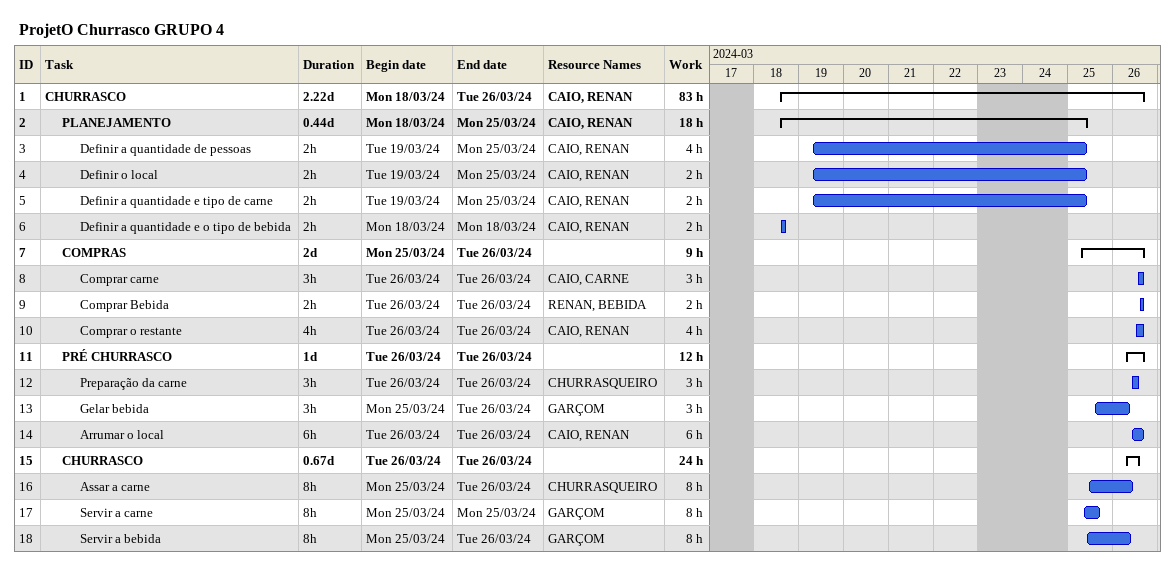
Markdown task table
ProjetO Churrasco GRUPO 4

| ID | Level | Task | Duration | Start | Finish | Resources | Work (h) |
|---|---|---|---|---|---|---|---|
| 1 | 1 | **CHURRASCO** | 2.22d | 2024-03-18 | 2024-03-26 | CAIO, RENAN | 83 |
| 2 | 2 | **PLANEJAMENTO** | 0.44d | 2024-03-18 | 2024-03-25 | CAIO, RENAN | 18 |
| 3 | 3 | Definir a quantidade de pessoas | 2h | 2024-03-19 | 2024-03-25 | CAIO, RENAN | 4 |
| 4 | 3 | Definir o local | 2h | 2024-03-19 | 2024-03-25 | CAIO, RENAN | 2 |
| 5 | 3 | Definir a quantidade e tipo de carne | 2h | 2024-03-19 | 2024-03-25 | CAIO, RENAN | 2 |
| 6 | 3 | Definir a quantidade e o tipo de bebida | 2h | 2024-03-18 | 2024-03-18 | CAIO, RENAN | 2 |
| 7 | 2 | **COMPRAS** | 2d | 2024-03-25 | 2024-03-26 |  | 9 |
| 8 | 3 | Comprar carne | 3h | 2024-03-26 | 2024-03-26 | CAIO, CARNE | 3 |
| 9 | 3 | Comprar Bebida | 2h | 2024-03-26 | 2024-03-26 | RENAN, BEBIDA | 2 |
| 10 | 3 | Comprar o restante | 4h | 2024-03-26 | 2024-03-26 | CAIO, RENAN | 4 |
| 11 | 2 | **PRÉ CHURRASCO** | 1d | 2024-03-26 | 2024-03-26 |  | 12 |
| 12 | 3 | Preparação da carne | 3h | 2024-03-26 | 2024-03-26 | CHURRASQUEIRO | 3 |
| 13 | 3 | Gelar bebida | 3h | 2024-03-25 | 2024-03-26 | GARÇOM | 3 |
| 14 | 3 | Arrumar o local | 6h | 2024-03-26 | 2024-03-26 | CAIO, RENAN | 6 |
| 15 | 2 | **CHURRASCO** | 0.67d | 2024-03-26 | 2024-03-26 |  | 24 |
| 16 | 3 | Assar a carne | 8h | 2024-03-25 | 2024-03-26 | CHURRASQUEIRO | 8 |
| 17 | 3 | Servir a carne | 8h | 2024-03-25 | 2024-03-25 | GARÇOM | 8 |
| 18 | 3 | Servir a bebida | 8h | 2024-03-25 | 2024-03-26 | GARÇOM | 8 |
